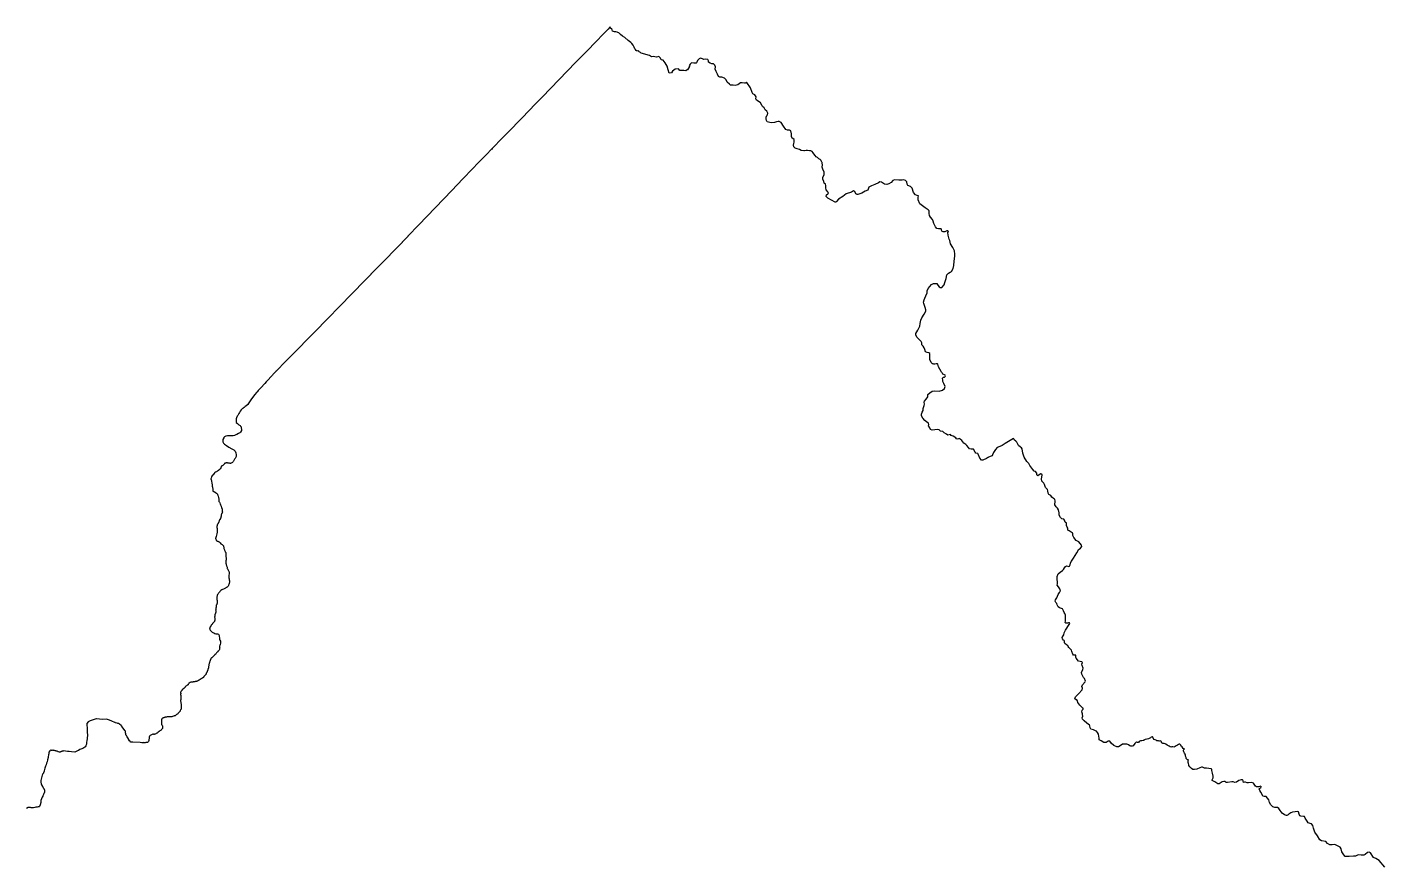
# Model space of a CAD drawing. Extents: x 6438959 to 7279357, y 1424492 to 2039161.
# Drawn here: x 6859158 to 7163569, y 1850929 to 2039161 of the extents above; entities that cross this region are included whole.
import ezdxf

# ---------------------------------------------------------------- set-up
doc = ezdxf.new("R2010")
doc.units = 21
doc.layers.add('COUNTY_BOUNDARY', color=40, linetype='Continuous')

msp = doc.modelspace()

# ---------------------------------------------------------------- linework, layer by layer
at = {"layer": 'COUNTY_BOUNDARY'}
msp.add_lwpolyline([(7163569, 1850888), (7162327, 1852331), (7161558, 1852792), (7161027, 1853014), (7160357, 1854052), (7160047, 1854205), (7159681, 1854137), (7159140, 1853673), (7158850, 1853520), (7158273, 1853558), (7157623, 1853642), (7156992, 1853348), (7156528, 1853290), (7155574, 1853246), (7154706, 1853217), (7154367, 1853613), (7153936, 1854314), (7153788, 1854984), (7153547, 1855346), (7152348, 1855921), (7151724, 1855847), (7151222, 1855849), (7150738, 1856170), (7150313, 1856589), (7149367, 1856778), (7149007, 1856979), (7148438, 1857860), (7147858, 1858705), (7147546, 1859567), (7147435, 1860201), (7147157, 1860599), (7146812, 1860678), (7146405, 1860829), (7146116, 1861177), (7145698, 1861854), (7145556, 1862206), (7145335, 1862226), (7144705, 1862284), (7144520, 1862390), (7144331, 1862729), (7144199, 1863239), (7144050, 1863358), (7142857, 1863215), (7142458, 1863013), (7142026, 1862703), (7141869, 1862598), (7141610, 1862472), (7141515, 1862426), (7141076, 1862572), (7140545, 1862928), (7140093, 1863542), (7139803, 1864025), (7139531, 1864203), (7138896, 1864253), (7138478, 1864380), (7137994, 1864811), (7137678, 1865342), (7137544, 1865962), (7137280, 1866348), (7136969, 1866672), (7136481, 1866663), (7136198, 1866781), (7136044, 1867157), (7135778, 1867688), (7135515, 1868026), (7135422, 1868390), (7135577, 1868588), (7135781, 1868738), (7135840, 1868873), (7135813, 1868995), (7135789, 1868970), (7135727, 1869018), (7135229, 1868863), (7135022, 1868847), (7134827, 1868843), (7134580, 1869022), (7134116, 1869661), (7133747, 1869825), (7132979, 1869762), (7132698, 1869782), (7132354, 1869898), (7132074, 1869880), (7131880, 1869841), (7131787, 1870205), (7131717, 1870333), (7131660, 1870434), (7131331, 1870441), (7130822, 1870249), (7130279, 1869946), (7129939, 1869855), (7129559, 1869982), (7129253, 1870013), (7128293, 1869838), (7128025, 1869809), (7127752, 1870036), (7127495, 1870044), (7127131, 1869952), (7126407, 1869524), (7126126, 1869532), (7125435, 1869971), (7124855, 1870265), (7124827, 1870448), (7125050, 1870915), (7125043, 1871245), (7124908, 1871901), (7124787, 1872497), (7124756, 1872814), (7124620, 1872921), (7123592, 1873061), (7123142, 1873029), (7122969, 1873111), (7122685, 1873289), (7122490, 1873286), (7122103, 1873096), (7121425, 1872852), (7120866, 1872720), (7120524, 1872763), (7120190, 1872977), (7119853, 1873361), (7119641, 1873669), (7119605, 1873805), (7119543, 1874076), (7119488, 1874304), (7119463, 1874494), (7119478, 1874732), (7119518, 1874885), (7119418, 1874927), (7119282, 1874979), (7119162, 1875103), (7119040, 1875208), (7118987, 1875456), (7118896, 1875730), (7118870, 1875949), (7118776, 1876219), (7118643, 1876425), (7118467, 1876685), (7118444, 1876901), (7118457, 1877121), (7118474, 1877250), (7118605, 1877303), (7118683, 1877343), (7118574, 1877367), (7118393, 1877398), (7118298, 1877431), (7118261, 1877632), (7118145, 1877818), (7118087, 1877881), (7118058, 1877912), (7117939, 1878009), (7117812, 1878200), (7117712, 1878333), (7117616, 1878439), (7117467, 1878433), (7117270, 1878346), (7117057, 1878206), (7116812, 1878066), (7116521, 1877875), (7116277, 1877793), (7116060, 1877832), (7115831, 1877847), (7115593, 1877786), (7115454, 1877830), (7115244, 1877960), (7115069, 1878062), (7114726, 1878230), (7114431, 1878446), (7114324, 1878538), (7114101, 1878547), (7113979, 1878553), (7113762, 1878560), (7113637, 1878645), (7113549, 1878795), (7113417, 1879033), (7113309, 1879162), (7113079, 1879116), (7112945, 1879107), (7112843, 1879187), (7112672, 1879168), (7112435, 1879157), (7112280, 1879294), (7112046, 1879395), (7111833, 1879490), (7111652, 1879741), (7111579, 1880000), (7111533, 1880087), (7111457, 1880082), (7111207, 1879994), (7111003, 1879870), (7110541, 1879595), (7110294, 1879557), (7110198, 1879529), (7109849, 1879445), (7109563, 1879309), (7109502, 1879280), (7109407, 1879235), (7109059, 1879151), (7108750, 1879144), (7108513, 1879033), (7108310, 1878832), (7108120, 1878836), (7107994, 1878857), (7107904, 1878868), (7107729, 1878814), (7107503, 1878600), (7107162, 1878089), (7106885, 1877959), (7106631, 1878016), (7106414, 1878063), (7106063, 1878277), (7105922, 1878363), (7105757, 1878464), (7105439, 1878454), (7105390, 1878453), (7105071, 1878431), (7104755, 1878410), (7104191, 1878027), (7103854, 1877834), (7103450, 1877822), (7102794, 1878095), (7102204, 1878628), (7101898, 1879083), (7101543, 1879109), (7101111, 1878803), (7100584, 1878837), (7099937, 1879208), (7099540, 1879416), (7099517, 1879807), (7099345, 1880693), (7099128, 1881029), (7098886, 1881364), (7098726, 1881420), (7098219, 1881613), (7097664, 1881780), (7097472, 1882068), (7097460, 1882507), (7097370, 1882663), (7096757, 1883134), (7096132, 1883628), (7095778, 1884009), (7095697, 1884300), (7095869, 1884721), (7095810, 1885061), (7095772, 1885209), (7095660, 1885643), (7095691, 1885953), (7095698, 1886023), (7095911, 1886298), (7095930, 1886469), (7095755, 1886611), (7095164, 1887180), (7094732, 1887766), (7094649, 1888118), (7094520, 1888358), (7094323, 1888401), (7094097, 1888602), (7094195, 1889021), (7094220, 1889047), (7094275, 1889104), (7094775, 1889621), (7094864, 1889713), (7095729, 1890618), (7095743, 1891009), (7095660, 1891361), (7095784, 1891719), (7096388, 1892433), (7096469, 1892582), (7096209, 1893149), (7096020, 1893339), (7095594, 1894133), (7095535, 1894522), (7095834, 1895202), (7095912, 1895461), (7095724, 1896079), (7095667, 1896346), (7095743, 1896702), (7095652, 1896895), (7094878, 1897007), (7094394, 1897713), (7094314, 1897943), (7094304, 1898297), (7094140, 1898475), (7093960, 1898348), (7093787, 1898416), (7093586, 1898606), (7093399, 1899174), (7093303, 1899514), (7093026, 1899823), (7092701, 1900070), (7092595, 1900360), (7092479, 1900540), (7092157, 1900714), (7091793, 1901021), (7091726, 1901251), (7091718, 1901519), (7091664, 1901701), (7091503, 1901770), (7091300, 1902057), (7091218, 1902335), (7091417, 1902683), (7091630, 1902922), (7091666, 1903399), (7091932, 1903957), (7092825, 1905254), (7092917, 1905489), (7092901, 1905623), (7092790, 1905644), (7092620, 1905602), (7092401, 1905547), (7092070, 1905574), (7091883, 1905715), (7091972, 1906035), (7091972, 1907343), (7091839, 1907717), (7091699, 1907909), (7091529, 1908307), (7091332, 1908790), (7091037, 1908830), (7090654, 1908990), (7090317, 1909224), (7090239, 1909393), (7090134, 1909646), (7089991, 1909935), (7089801, 1910162), (7089659, 1910451), (7089734, 1910807), (7090028, 1911268), (7090349, 1912011), (7090643, 1912435), (7090776, 1912701), (7090829, 1912807), (7090731, 1913219), (7090400, 1913686), (7090132, 1914106), (7090149, 1914375), (7090190, 1914657), (7090093, 1915510), (7090079, 1916010), (7090320, 1916579), (7090736, 1917007), (7091302, 1917341), (7091515, 1917580), (7091738, 1917928), (7091961, 1918253), (7092215, 1918382), (7092461, 1918329), (7092732, 1918251), (7092877, 1918304), (7092934, 1918477), (7093051, 1918659), (7093058, 1918984), (7093259, 1919363), (7093282, 1919408), (7093299, 1919437), (7093735, 1920111), (7094521, 1921301), (7094933, 1922114), (7094937, 1922119), (7094973, 1922142), (7095009, 1922164), (7095321, 1922358), (7095608, 1922742), (7095553, 1923072), (7094955, 1923796), (7094388, 1924080), (7093839, 1924781), (7093648, 1925206), (7093616, 1925695), (7093491, 1925816), (7092801, 1926220), (7092517, 1926398), (7092461, 1926814), (7092371, 1927082), (7092218, 1927434), (7092224, 1927790), (7092210, 1927949), (7091888, 1928225), (7091745, 1928675), (7091584, 1928856), (7091142, 1928946), (7090844, 1929235), (7090543, 1929732), (7090534, 1930283), (7090375, 1930978), (7090211, 1931306), (7089876, 1931619), (7089612, 1932092), (7089634, 1932925), (7089565, 1933353), (7089269, 1933506), (7089197, 1933570), (7088898, 1933831), (7088647, 1934206), (7088265, 1934382), (7088076, 1934722), (7088031, 1935224), (7087929, 1935504), (7087779, 1935685), (7087506, 1935949), (7087275, 1936631), (7087075, 1936909), (7086675, 1937417), (7086569, 1937905), (7086702, 1938728), (7086625, 1938959), (7086440, 1939017), (7086090, 1938815), (7085764, 1938576), (7085577, 1938781), (7085509, 1939209), (7085210, 1939534), (7084940, 1939615), (7084616, 1940026), (7083941, 1940932), (7083714, 1941333), (7083290, 1941827), (7082738, 1942736), (7082368, 1943636), (7082241, 1944663), (7082103, 1944869), (7081869, 1945024), (7081459, 1945384), (7081056, 1946099), (7080807, 1946376), (7080535, 1946604), (7080384, 1946871), (7080346, 1946919), (7078435, 1945831), (7077759, 1945365), (7077213, 1945172), (7076679, 1944954), (7076260, 1944468), (7075831, 1943799), (7075596, 1943292), (7075490, 1943070), (7075101, 1942928), (7074589, 1942657), (7074517, 1942619), (7074446, 1942581), (7074261, 1942483), (7073455, 1942065), (7073137, 1942096), (7072763, 1942530), (7072406, 1943455), (7072317, 1943612), (7071876, 1943690), (7071678, 1943858), (7071312, 1944550), (7071165, 1944596), (7070799, 1944553), (7070468, 1944657), (7070224, 1944912), (7069842, 1945383), (7069643, 1945624), (7069186, 1945885), (7068700, 1946476), (7068352, 1946777), (7068179, 1946920), (7067777, 1946827), (7067544, 1946897), (7067358, 1947089), (7066765, 1947446), (7066346, 1947659), (7066148, 1947839), (7065867, 1947797), (7065601, 1947695), (7065291, 1947910), (7064786, 1948195), (7064487, 1948495), (7063960, 1948596), (7063613, 1948896), (7063342, 1949002), (7062673, 1948880), (7062064, 1948783), (7061670, 1948997), (7061578, 1949338), (7061428, 1949531), (7061278, 1949724), (7061358, 1950056), (7061230, 1950396), (7060908, 1950623), (7060450, 1950958), (7060013, 1951526), (7059686, 1952058), (7059717, 1952401), (7059868, 1952857), (7060032, 1953227), (7060073, 1953668), (7060294, 1954321), (7060325, 1954639), (7060280, 1955092), (7060361, 1955338), (7060757, 1955773), (7061114, 1956269), (7061123, 1956489), (7061117, 1956832), (7061562, 1957207), (7062057, 1957546), (7062568, 1957653), (7063656, 1957574), (7064398, 1957783), (7064843, 1958145), (7064969, 1958637), (7064677, 1959292), (7064450, 1959704), (7064432, 1960010), (7064375, 1960462), (7064591, 1960698), (7064872, 1960678), (7065015, 1960853), (7065062, 1961000), (7064973, 1961170), (7064654, 1961287), (7064456, 1961393), (7064292, 1961644), (7064185, 1961806), (7064078, 1961969), (7064067, 1961986), (7063464, 1962979), (7063371, 1963616), (7063237, 1963698), (7062969, 1963695), (7062703, 1963630), (7062471, 1963640), (7062288, 1963674), (7062153, 1963696), (7061833, 1963961), (7061578, 1964641), (7061531, 1965287), (7061520, 1966007), (7061346, 1966175), (7060980, 1966207), (7060612, 1966397), (7060422, 1966883), (7060305, 1967296), (7060032, 1967622), (7059722, 1967984), (7059752, 1968424), (7059638, 1968715), (7059205, 1969076), (7058697, 1969618), (7058446, 1970115), (7058391, 1970480), (7058891, 1971220), (7059315, 1972141), (7059391, 1972740), (7059501, 1973461), (7059737, 1973964), (7060246, 1974850), (7060626, 1975502), (7060682, 1975796), (7060478, 1976354), (7060233, 1977205), (7060143, 1977533), (7060281, 1978048), (7060397, 1978391), (7060668, 1978945), (7060938, 1979583), (7060968, 1980023), (7061190, 1980599), (7061907, 1981451), (7062354, 1981677), (7062670, 1981706), (7063121, 1981712), (7063322, 1981324), (7063633, 1980913), (7063879, 1980794), (7064231, 1980836), (7064734, 1981379), (7064945, 1981907), (7065211, 1982826), (7065393, 1983609), (7065740, 1984004), (7066138, 1984254), (7066428, 1984416), (7066795, 1985056), (7066954, 1985766), (7066976, 1986718), (7067128, 1987843), (7067146, 1988283), (7067085, 1989027), (7066744, 1989778), (7066196, 1990552), (7066038, 1991319), (7065862, 1991646), (7065629, 1992534), (7065595, 1993095), (7065737, 1993378), (7065552, 1993509), (7065370, 1993507), (7064910, 1993281), (7064533, 1993276), (7064226, 1993394), (7064173, 1993710), (7064084, 1993929), (7063523, 1993934), (7063156, 1994063), (7062810, 1994388), (7062457, 1995115), (7062290, 1995687), (7062175, 1996027), (7061727, 1996594), (7061478, 1996921), (7061434, 1997371), (7061413, 1997969), (7061153, 1998198), (7060512, 1998690), (7059304, 1999576), (7058925, 2000462), (7058964, 2001061), (7058984, 2001317), (7058691, 2001399), (7058322, 2001589), (7057900, 2002096), (7057556, 2003031), (7057245, 2003442), (7056644, 2003691), (7056482, 2003981), (7056401, 2004480), (7056079, 2004794), (7055712, 2004911), (7055347, 2004881), (7055079, 2004878), (7054568, 2004859), (7053628, 2004955), (7053289, 2004817), (7052859, 2004335), (7052339, 2004060), (7051904, 2003870), (7051415, 2003986), (7050726, 2004392), (7050372, 2004484), (7050070, 2004285), (7049235, 2003920), (7048473, 2003605), (7047894, 2003280), (7047673, 2002593), (7047031, 2002390), (7046271, 2001928), (7045411, 2001623), (7045240, 2001670), (7044970, 2001825), (7044755, 2002322), (7044460, 2002452), (7043953, 2002201), (7042765, 2001831), (7042068, 2001212), (7041068, 2000576), (7040625, 2000070), (7040517, 1999958), (7040310, 1999931), (7038676, 2000849), (7038329, 2001235), (7038409, 2001578), (7038709, 2001814), (7038841, 2001962), (7038703, 2002228), (7038342, 2002675), (7038213, 2003174), (7038230, 2003638), (7038139, 2003966), (7037856, 2004182), (7037752, 2004596), (7037561, 2005093), (7037531, 2005471), (7037849, 2006134), (7037865, 2006635), (7037537, 2007326), (7037397, 2007763), (7037510, 2008314), (7037425, 2008671), (7037374, 2008779), (7037373, 2008852), (7037313, 2008924), (7037201, 2009165), (7037163, 2009249), (7036927, 2009463), (7036662, 2009677), (7036367, 2009927), (7036074, 2010104), (7035867, 2010355), (7035541, 2010750), (7035391, 2011003), (7035184, 2011254), (7034832, 2011430), (7034600, 2011426), (7034106, 2011527), (7033845, 2011486), (7033469, 2011406), (7033266, 2011403), (7032800, 2011504), (7032713, 2011541), (7032304, 2011714), (7031836, 2011888), (7031369, 2012062), (7031045, 2012348), (7031010, 2012711), (7031062, 2013076), (7031114, 2013405), (7031134, 2013951), (7030868, 2014202), (7030664, 2014271), (7030571, 2014634), (7030560, 2015253), (7030404, 2015905), (7030053, 2016045), (7029647, 2016074), (7029296, 2016214), (7028732, 2016969), (7028225, 2017761), (7027785, 2018045), (7027525, 2018004), (7027207, 2017926), (7026717, 2017772), (7025992, 2017723), (7025351, 2017894), (7025089, 2017963), (7024940, 2018215), (7024818, 2018577), (7024840, 2018978), (7025008, 2019345), (7025121, 2019493), (7025260, 2019859), (7024991, 2020292), (7024637, 2020650), (7024369, 2021082), (7024045, 2021368), (7023894, 2021693), (7023595, 2022234), (7023039, 2022552), (7022716, 2022766), (7022565, 2023127), (7022616, 2023529), (7022318, 2023997), (7021880, 2024208), (7021729, 2024533), (7021306, 2025546), (7020532, 2026734), (7020504, 2026734), (7020474, 2026733), (7020330, 2026694), (7020157, 2026619), (7019984, 2026579), (7019460, 2026680), (7019083, 2026673), (7018481, 2026263), (7017934, 2026071), (7017440, 2026136), (7016888, 2026163), (7016653, 2026378), (7016123, 2026842), (7015883, 2027348), (7015499, 2027742), (7014888, 2027914), (7014723, 2027940), (7014481, 2027980), (7014159, 2028120), (7013920, 2028590), (7013648, 2029204), (7013408, 2029710), (7013486, 2030258), (7013335, 2030619), (7013040, 2030906), (7012691, 2030973), (7012283, 2031075), (7011960, 2031325), (7011927, 2031579), (7011776, 2031941), (7011311, 2032006), (7010907, 2031926), (7010586, 2032030), (7010120, 2032205), (7009861, 2032055), (7009490, 2031721), (7009209, 2031170), (7009125, 2031105), (7009066, 2031059), (7008631, 2031088), (7008078, 2031188), (7007822, 2030892), (7007625, 2030525), (7007628, 2030379), (7007431, 2029976), (7007206, 2029608), (7007143, 2029560), (7006862, 2029347), (7006367, 2029448), (7005468, 2029470), (7005173, 2029829), (7004420, 2029781), (7003877, 2029298), (7003651, 2028931), (7003131, 2028813), (7002887, 2029574), (7002641, 2030407), (7002224, 2031129), (7001779, 2031741), (7001771, 2031742), (7001717, 2031750), (7001663, 2031758), (7001343, 2031806), (7001134, 2032204), (7000779, 2032598), (7000231, 2032444), (6999883, 2032475), (6999504, 2032614), (6999129, 2032499), (6998718, 2032784), (6996855, 2033300), (6996796, 2033335), (6996649, 2033479), (6996414, 2033657), (6996296, 2033764), (6996237, 2033836), (6996093, 2033786), (6995947, 2033817), (6995789, 2033869), (6995714, 2033901), (6995553, 2034135), (6995418, 2034333), (6995268, 2034658), (6995058, 2035092), (6994704, 2035487), (6994497, 2035702), (6993939, 2036203), (6993175, 2036846), (6992677, 2037166), (6992178, 2037522), (6991972, 2037737), (6991854, 2037881), (6991563, 2037986), (6991416, 2038056), (6991126, 2038088), (6990836, 2038120), (6990661, 2038190), (6990369, 2038295), (6990307, 2038549), (6990247, 2038693), (6989982, 2038944), (6989923, 2039052), (6989893, 2039088), (6989892, 2039161), (6989806, 2039123), (6989399, 2038703), (6988889, 2038177), (6986139, 2035341), (6986112, 2035313), (6985222, 2034395), (6985063, 2034231), (6985005, 2034172), (6984866, 2034028), (6982203, 2031282), (6974617, 2023465), (6973141, 2021945), (6971651, 2020411), (6970119, 2018833), (6970057, 2018769), (6969466, 2018160), (6967507, 2016143), (6967104, 2015730), (6966853, 2015472), (6965529, 2014109), (6963667, 2012193), (6963576, 2012100), (6963528, 2012051), (6963502, 2012023), (6963405, 2011924), (6963253, 2011768), (6963213, 2011726), (6962196, 2010681), (6961557, 2010023), (6960233, 2008661), (6960003, 2008424), (6959312, 2007714), (6959081, 2007478), (6959069, 2007464), (6959031, 2007425), (6959018, 2007412), (6958584, 2006958), (6957282, 2005596), (6956848, 2005142), (6954387, 2002568), (6947001, 1994846), (6944538, 1992272), (6944519, 1992253), (6944274, 1992000), (6943478, 1991183), (6943227, 1990926), (6943213, 1990911), (6942616, 1990299), (6941427, 1989079), (6940826, 1988462), (6940229, 1987850), (6939431, 1987030), (6937035, 1984574), (6936236, 1983754), (6936219, 1983738), (6935218, 1982711), (6934747, 1982229), (6932163, 1979579), (6931144, 1978536), (6930936, 1978322), (6930311, 1977681), (6930103, 1977468), (6929220, 1976563), (6926570, 1973849), (6926171, 1973441), (6925687, 1972944), (6925442, 1972694), (6924708, 1971942), (6924463, 1971691), (6917420, 1964550), (6917162, 1964287), (6914978, 1962047), (6914925, 1961992), (6914872, 1961938), (6914828, 1961893), (6914596, 1961655), (6914377, 1961431), (6914320, 1961373), (6914274, 1961325), (6914227, 1961277), (6914225, 1961274), (6914217, 1961266), (6914215, 1961263), (6914140, 1961181), (6914066, 1961099), (6913919, 1960936), (6913030, 1959956), (6912834, 1959740), (6912733, 1959630), (6912435, 1959300), (6911539, 1958312), (6911371, 1958127), (6911240, 1957983), (6911125, 1957856), (6911105, 1957834), (6910970, 1957686), (6910778, 1957474), (6910755, 1957449), (6910663, 1957347), (6910622, 1957301), (6910144, 1956773), (6909328, 1955640), (6908890, 1954980), (6908639, 1954602), (6908444, 1954393), (6908408, 1954354), (6908052, 1954095), (6907847, 1953934), (6907765, 1953870), (6907495, 1953703), (6907429, 1953663), (6907140, 1953393), (6906913, 1953093), (6906740, 1952802), (6906591, 1952541), (6906444, 1952250), (6906369, 1952134), (6906257, 1951959), (6906094, 1951609), (6906055, 1951365), (6906048, 1951318), (6906025, 1951178), (6906017, 1951132), (6906016, 1950934), (6906003, 1950681), (6906019, 1950565), (6906313, 1950295), (6906636, 1950049), (6906886, 1949844), (6907003, 1949748), (6907146, 1949533), (6907187, 1948736), (6906961, 1948353), (6906812, 1948251), (6906577, 1948091), (6906142, 1947865), (6906133, 1947860), (6905963, 1947785), (6905629, 1947636), (6905379, 1947584), (6905128, 1947532), (6904603, 1947556), (6904583, 1947555), (6904338, 1947543), (6904093, 1947532), (6904078, 1947531), (6903737, 1947453), (6903431, 1947345), (6903252, 1947150), (6903236, 1947133), (6903042, 1946742), (6903039, 1946212), (6903206, 1945938), (6903413, 1945688), (6903856, 1945380), (6904375, 1945037), (6905046, 1944647), (6905357, 1944477), (6905508, 1944395), (6905788, 1944122), (6905936, 1943748), (6906051, 1943279), (6906050, 1943263), (6906005, 1942904), (6905861, 1942613), (6905850, 1942596), (6905765, 1942455), (6905681, 1942314), (6905679, 1942309), (6905673, 1942295), (6905671, 1942291), (6905669, 1942285), (6905597, 1942179), (6905486, 1942008), (6905403, 1941880), (6905339, 1941778), (6905267, 1941678), (6905204, 1941576), (6905069, 1941504), (6904931, 1941442), (6904854, 1941395), (6904769, 1941357), (6904676, 1941355), (6904506, 1941393), (6904442, 1941420), (6904410, 1941427), (6904328, 1941427), (6904215, 1941454), (6904145, 1941454), (6904056, 1941472), (6903970, 1941479), (6903880, 1941493), (6903839, 1941492), (6903805, 1941486), (6903735, 1941449), (6903690, 1941426), (6903633, 1941453), (6903539, 1941439), (6903510, 1941420), (6903474, 1941393), (6903431, 1941344), (6903386, 1941287), (6903358, 1941245), (6903319, 1941180), (6903252, 1941086), (6903123, 1940957), (6903022, 1940875), (6902953, 1940843), (6902864, 1940821), (6902785, 1940823), (6902708, 1940774), (6902686, 1940680), (6902662, 1940568), (6902643, 1940535), (6902616, 1940490), (6902628, 1940455), (6902616, 1940417), (6902577, 1940390), (6902409, 1940127), (6902375, 1940088), (6902333, 1940039), (6902235, 1939935), (6902152, 1939901), (6902121, 1939869), (6902092, 1939811), (6901827, 1939606), (6901722, 1939526), (6901591, 1939466), (6901338, 1939393), (6901238, 1939331), (6901002, 1939008), (6900830, 1938827), (6900748, 1938763), (6900561, 1938513), (6900498, 1938358), (6900390, 1938095), (6900347, 1937894), (6900366, 1937799), (6900376, 1937775), (6900417, 1937736), (6900624, 1936539), (6900632, 1936495), (6900665, 1936303), (6900674, 1936227), (6900693, 1936109), (6900738, 1935916), (6900763, 1935772), (6900777, 1935685), (6900782, 1935248), (6900798, 1935212), (6900822, 1935168), (6900910, 1935084), (6900977, 1935068), (6901057, 1935049), (6901097, 1935023), (6901122, 1935010), (6901211, 1934965), (6901264, 1934920), (6901339, 1934870), (6901369, 1934863), (6901404, 1934855), (6901444, 1934803), (6901472, 1934787), (6901521, 1934737), (6901545, 1934717), (6901640, 1934669), (6901681, 1934642), (6901710, 1934615), (6901777, 1934516), (6901813, 1934453), (6901859, 1934337), (6901907, 1934234), (6901953, 1934119), (6901973, 1934041), (6902054, 1933725), (6902142, 1933385), (6902141, 1933321), (6902136, 1933230), (6902139, 1933111), (6902134, 1933042), (6902137, 1932969), (6902136, 1932933), (6902140, 1932899), (6902153, 1932857), (6902168, 1932827), (6902213, 1932758), (6902287, 1932654), (6902354, 1932515), (6902433, 1932242), (6902472, 1932150), (6902507, 1932070), (6902629, 1931789), (6902769, 1931411), (6902778, 1931368), (6902780, 1931335), (6902794, 1931299), (6902843, 1931211), (6902865, 1931180), (6902878, 1931090), (6902903, 1930896), (6902895, 1930802), (6902883, 1930664), (6902907, 1930637), (6902885, 1930604), (6902897, 1930563), (6902919, 1930511), (6902929, 1930475), (6902930, 1930443), (6902900, 1930376), (6902846, 1930243), (6902762, 1930032), (6902757, 1930019), (6902741, 1929981), (6902667, 1929815), (6902644, 1929765), (6902632, 1929737), (6902629, 1929691), (6902634, 1929575), (6902636, 1929495), (6902602, 1929428), (6902592, 1929393), (6902595, 1929332), (6902590, 1929251), (6902570, 1929170), (6902528, 1929081), (6902480, 1928998), (6902372, 1928828), (6902338, 1928774), (6902299, 1928723), (6902273, 1928676), (6902245, 1928614), (6902218, 1928530), (6902203, 1928417), (6902169, 1928286), (6902128, 1928174), (6902087, 1928107), (6902046, 1928033), (6901960, 1927914), (6901930, 1927866), (6901892, 1927807), (6901848, 1927728), (6901804, 1927648), (6901784, 1927577), (6901759, 1927486), (6901759, 1927432), (6901728, 1927374), (6901707, 1927323), (6901708, 1927291), (6901694, 1927201), (6901697, 1926973), (6901734, 1926764), (6901739, 1926630), (6901730, 1926580), (6901731, 1926494), (6901758, 1926358), (6901766, 1926284), (6901749, 1926223), (6901751, 1925990), (6901748, 1925966), (6901702, 1925593), (6901525, 1924967), (6901513, 1924942), (6901503, 1924920), (6901501, 1924917), (6901484, 1924897), (6901476, 1924874), (6901450, 1924777), (6901449, 1924773), (6901449, 1924724), (6901439, 1924648), (6901422, 1924595), (6901420, 1924517), (6901448, 1924476), (6901459, 1924452), (6901486, 1924373), (6901506, 1924209), (6901525, 1924175), (6901607, 1924103), (6901630, 1924065), (6901685, 1923999), (6901717, 1923973), (6901760, 1923955), (6901836, 1923936), (6901850, 1923933), (6901936, 1923916), (6902058, 1923859), (6902131, 1923811), (6902204, 1923750), (6902417, 1923541), (6902611, 1923373), (6902647, 1923356), (6902684, 1923325), (6902747, 1923295), (6902852, 1923224), (6903068, 1923025), (6903124, 1922944), (6903159, 1922871), (6903166, 1922799), (6903212, 1922710), (6903259, 1922554), (6903268, 1922492), (6903261, 1922420), (6903250, 1922329), (6903271, 1922283), (6903376, 1921998), (6903422, 1921911), (6903469, 1921799), (6903495, 1921767), (6903511, 1921735), (6903545, 1921635), (6903552, 1921586), (6903573, 1921540), (6903674, 1921384), (6903701, 1921319), (6903708, 1921279), (6903691, 1921198), (6903679, 1921164), (6903681, 1921124), (6903707, 1921030), (6903715, 1920981), (6903727, 1920843), (6903730, 1920732), (6903731, 1920711), (6903719, 1920593), (6903723, 1920516), (6903725, 1920401), (6903725, 1920395), (6903746, 1920294), (6903765, 1920175), (6903764, 1920095), (6903784, 1920004), (6903786, 1919931), (6903785, 1919924), (6903770, 1919855), (6903757, 1919767), (6903746, 1919704), (6903729, 1919581), (6903726, 1919481), (6903731, 1919341), (6903718, 1919181), (6903727, 1919035), (6903763, 1918811), (6903765, 1918795), (6903813, 1918604), (6903856, 1918454), (6903878, 1918372), (6903918, 1918262), (6903972, 1918080), (6903983, 1918000), (6904020, 1917836), (6904040, 1917779), (6904062, 1917747), (6904101, 1917698), (6904166, 1917604), (6904211, 1917535), (6904243, 1917481), (6904256, 1917460), (6904330, 1917305), (6904369, 1917181), (6904445, 1917038), (6904454, 1917005), (6904464, 1916898), (6904451, 1916850), (6904444, 1916684), (6904406, 1916268), (6904406, 1916199), (6904398, 1916031), (6904406, 1915961), (6904413, 1915783), (6904412, 1915637), (6904418, 1915571), (6904447, 1915386), (6904465, 1915292), (6904484, 1915222), (6904500, 1915106), (6904513, 1915051), (6904523, 1914993), (6904516, 1914785), (6904512, 1914705), (6904478, 1914522), (6904435, 1914373), (6904399, 1914287), (6904366, 1914208), (6904332, 1914108), (6904280, 1913998), (6904194, 1913835), (6904105, 1913728), (6904014, 1913655), (6903874, 1913558), (6903808, 1913519), (6903704, 1913449), (6903645, 1913426), (6903365, 1913280), (6903183, 1913183), (6902989, 1913090), (6902812, 1913017), (6902616, 1912910), (6902593, 1912895), (6902576, 1912885), (6902487, 1912777), (6902414, 1912704), (6902363, 1912641), (6902258, 1912503), (6902225, 1912450), (6902198, 1912402), (6902094, 1912273), (6902003, 1912165), (6901873, 1912004), (6901808, 1911915), (6901779, 1911851), (6901746, 1911745), (6901728, 1911623), (6901685, 1911493), (6901662, 1911123), (6901666, 1911029), (6901701, 1910909), (6901708, 1910805), (6901726, 1910697), (6901724, 1910543), (6901735, 1910477), (6901748, 1910419), (6901746, 1910313), (6901737, 1910223), (6901750, 1910161), (6901757, 1910067), (6901759, 1909982), (6901741, 1909929), (6901666, 1909859), (6901659, 1909801), (6901651, 1909765), (6901608, 1909680), (6901571, 1909623), (6901530, 1909580), (6901524, 1909559), (6901515, 1909488), (6901516, 1909377), (6901527, 1909313), (6901517, 1909199), (6901502, 1909090), (6901482, 1908964), (6901429, 1908569), (6901427, 1908539), (6901422, 1908460), (6901427, 1908388), (6901447, 1908225), (6901451, 1908159), (6901447, 1908065), (6901431, 1907941), (6901413, 1907862), (6901381, 1907755), (6901329, 1907646), (6901283, 1907561), (6901270, 1907491), (6901228, 1907171), (6901204, 1907038), (6901191, 1906954), (6901197, 1906924), (6901221, 1906776), (6901218, 1906669), (6901250, 1906451), (6901252, 1906437), (6901233, 1906327), (6901229, 1906160), (6901198, 1906052), (6901158, 1905949), (6901038, 1905788), (6900974, 1905715), (6900929, 1905681), (6900791, 1905560), (6900728, 1905491), (6900680, 1905418), (6900618, 1905327), (6900577, 1905263), (6900542, 1905206), (6900494, 1905147), (6900417, 1905064), (6900370, 1904994), (6900329, 1904917), (6900313, 1904880), (6900302, 1904856), (6900271, 1904793), (6900266, 1904784), (6900255, 1904740), (6900134, 1904641), (6900118, 1904601), (6900114, 1904579), (6900107, 1904541), (6900096, 1904480), (6900094, 1904471), (6900089, 1904443), (6900087, 1904435), (6900081, 1904402), (6900076, 1904372), (6900082, 1904301), (6900085, 1904267), (6900090, 1904218), (6900122, 1904133), (6900199, 1904008), (6900251, 1903922), (6900412, 1903733), (6900603, 1903554), (6900759, 1903453), (6900790, 1903433), (6900987, 1903358), (6901220, 1903254), (6901434, 1903185), (6901529, 1903183), (6901658, 1903181), (6901840, 1903146), (6902072, 1903051), (6902146, 1902961), (6902226, 1902783), (6902247, 1902681), (6902270, 1902111), (6902312, 1901934), (6902392, 1901732), (6902486, 1901499), (6902524, 1901269), (6902524, 1901153), (6902551, 1901066), (6902547, 1901049), (6902534, 1900996), (6902530, 1900979), (6902516, 1900923), (6902407, 1900795), (6902352, 1900541), (6902336, 1900510), (6902289, 1900414), (6902276, 1900299), (6902298, 1900238), (6902373, 1900129), (6902316, 1900107), (6902300, 1899986), (6902281, 1899824), (6902280, 1899803), (6902266, 1899670), (6902237, 1899531), (6902194, 1899474), (6902161, 1899417), (6902059, 1899363), (6901984, 1899300), (6901946, 1899257), (6901925, 1899229), (6901884, 1899164), (6901858, 1899131), (6901807, 1899078), (6901736, 1899043), (6901623, 1898921), (6901505, 1898764), (6901393, 1898600), (6901358, 1898546), (6901274, 1898496), (6901213, 1898465), (6901160, 1898422), (6901152, 1898403), (6901092, 1898335), (6901011, 1898249), (6900921, 1898129), (6900857, 1898054), (6900804, 1898009), (6900654, 1897874), (6900553, 1897792), (6900503, 1897748), (6900450, 1897698), (6900375, 1897615), (6900346, 1897588), (6900332, 1897565), (6900309, 1897489), (6900287, 1897432), (6900254, 1897364), (6900224, 1897270), (6900189, 1897191), (6900167, 1897135), (6900138, 1897074), (6900132, 1897047), (6900125, 1896984), (6900111, 1896935), (6900069, 1896795), (6900066, 1896749), (6900037, 1896669), (6899991, 1896557), (6899971, 1896496), (6899954, 1896420), (6899926, 1896312), (6899887, 1896175), (6899890, 1896147), (6899879, 1896049), (6899859, 1895969), (6899849, 1895850), (6899846, 1895708), (6899841, 1895626), (6899834, 1895591), (6899831, 1895578), (6899827, 1895540), (6899818, 1895512), (6899803, 1895491), (6899794, 1895479), (6899782, 1895466), (6899763, 1895444), (6899734, 1895382), (6899720, 1895357), (6899711, 1895305), (6899705, 1895240), (6899696, 1895183), (6899636, 1895022), (6899618, 1894980), (6899603, 1894913), (6899532, 1894732), (6899488, 1894650), (6899461, 1894562), (6899446, 1894524), (6899356, 1894400), (6899321, 1894322), (6899307, 1894292), (6899288, 1894246), (6899280, 1894213), (6899261, 1894147), (6899214, 1894058), (6899174, 1894022), (6899158, 1893990), (6899088, 1893913), (6898996, 1893816), (6898910, 1893742), (6898853, 1893683), (6898820, 1893632), (6898782, 1893580), (6898720, 1893480), (6898662, 1893399), (6898576, 1893314), (6898508, 1893272), (6898342, 1893163), (6898306, 1893142), (6898246, 1893118), (6898151, 1893055), (6897922, 1892934), (6897825, 1892877), (6897796, 1892848), (6897770, 1892816), (6897732, 1892797), (6897640, 1892749), (6897593, 1892728), (6897541, 1892707), (6897503, 1892686), (6897456, 1892649), (6897367, 1892586), (6897296, 1892548), (6897240, 1892530), (6897206, 1892521), (6897130, 1892496), (6897004, 1892463), (6896865, 1892445), (6896736, 1892420), (6896728, 1892420), (6896706, 1892421), (6896589, 1892397), (6896431, 1892383), (6896363, 1892383), (6896275, 1892353), (6896145, 1892321), (6896096, 1892317), (6896060, 1892321), (6895990, 1892331), (6895942, 1892343), (6895890, 1892336), (6895856, 1892327), (6895705, 1892264), (6895613, 1892219), (6895472, 1892133), (6895426, 1892094), (6895334, 1891985), (6895296, 1891893), (6895278, 1891858), (6895272, 1891822), (6895241, 1891759), (6895194, 1891708), (6895148, 1891673), (6895075, 1891644), (6895053, 1891630), (6894974, 1891551), (6894920, 1891515), (6894762, 1891443), (6894749, 1891438), (6894674, 1891389), (6894603, 1891309), (6894554, 1891244), (6894516, 1891159), (6894501, 1891101), (6894465, 1891062), (6894389, 1891001), (6894358, 1890984), (6894313, 1890956), (6894290, 1890932), (6894222, 1890853), (6894019, 1890670), (6893933, 1890600), (6893902, 1890565), (6893815, 1890490), (6893758, 1890427), (6893728, 1890382), (6893615, 1890229), (6893599, 1890145), (6893569, 1889995), (6893573, 1889931), (6893585, 1889837), (6893581, 1889707), (6893554, 1889617), (6893560, 1889525), (6893579, 1889415), (6893597, 1889227), (6893603, 1889109), (6893613, 1889037), (6893624, 1888836), (6893633, 1888792), (6893628, 1888687), (6893603, 1888423), (6893558, 1888206), (6893560, 1888126), (6893572, 1888039), (6893587, 1887937), (6893606, 1887835), (6893611, 1887753), (6893617, 1887707), (6893631, 1887587), (6893659, 1887468), (6893672, 1887228), (6893664, 1887109), (6893666, 1886960), (6893680, 1886664), (6893692, 1886572), (6893703, 1886497), (6893705, 1886422), (6893695, 1886380), (6893662, 1886312), (6893630, 1886251), (6893600, 1886167), (6893573, 1886100), (6893488, 1885947), (6893438, 1885845), (6893401, 1885780), (6893322, 1885659), (6893278, 1885605), (6893146, 1885462), (6893105, 1885429), (6893037, 1885366), (6892915, 1885262), (6892810, 1885177), (6892765, 1885136), (6892682, 1885091), (6892626, 1885054), (6892570, 1885011), (6892498, 1884929), (6892444, 1884876), (6892391, 1884827), (6892355, 1884811), (6892285, 1884798), (6892184, 1884767), (6892116, 1884750), (6892028, 1884708), (6891998, 1884694), (6891767, 1884623), (6891587, 1884587), (6891528, 1884571), (6891400, 1884573), (6891339, 1884581), (6891152, 1884580), (6891072, 1884572), (6890996, 1884576), (6890900, 1884573), (6890810, 1884573), (6890728, 1884578), (6890660, 1884570), (6890564, 1884554), (6890380, 1884516), (6890263, 1884484), (6890198, 1884457), (6890171, 1884453), (6890124, 1884448), (6890006, 1884413), (6889913, 1884392), (6889873, 1884385), (6889816, 1884362), (6889651, 1884307), (6889586, 1884285), (6889478, 1884228), (6889421, 1884184), (6889354, 1884111), (6889322, 1884054), (6889303, 1883982), (6889276, 1883918), (6889271, 1883844), (6889273, 1883742), (6889264, 1883691), (6889263, 1883625), (6889259, 1883541), (6889262, 1883491), (6889255, 1883407), (6889267, 1883340), (6889266, 1883265), (6889277, 1883194), (6889284, 1882944), (6889293, 1882884), (6889293, 1882872), (6889317, 1882814), (6889355, 1882741), (6889396, 1882684), (6889500, 1882466), (6889523, 1882380), (6889530, 1882305), (6889529, 1882214), (6889519, 1882074), (6889521, 1882004), (6889501, 1881927), (6889445, 1881860), (6889359, 1881749), (6889324, 1881724), (6889296, 1881696), (6889232, 1881642), (6889189, 1881609), (6889100, 1881517), (6888898, 1881384), (6888815, 1881330), (6888728, 1881300), (6888565, 1881139), (6888479, 1881043), (6888333, 1880919), (6888212, 1880873), (6888084, 1880832), (6888057, 1880824), (6887974, 1880762), (6887854, 1880687), (6887756, 1880680), (6887702, 1880667), (6887674, 1880651), (6887627, 1880617), (6887599, 1880618), (6887573, 1880620), (6887513, 1880633), (6887470, 1880650), (6887303, 1880651), (6887160, 1880591), (6887001, 1880514), (6886776, 1880342), (6886622, 1880231), (6886574, 1880161), (6886542, 1880115), (6886546, 1879987), (6886513, 1879777), (6886500, 1879671), (6886496, 1879638), (6886476, 1879480), (6886465, 1879387), (6886460, 1879350), (6886414, 1879267), (6886350, 1879041), (6886311, 1878970), (6886188, 1878849), (6886110, 1878821), (6886062, 1878804), (6885909, 1878778), (6885862, 1878770), (6885747, 1878809), (6885595, 1878746), (6885563, 1878738), (6885511, 1878726), (6885376, 1878727), (6885339, 1878739), (6885231, 1878774), (6885083, 1878763), (6885004, 1878733), (6884854, 1878749), (6884468, 1878773), (6882857, 1878879), (6882354, 1878912), (6882320, 1878914), (6882311, 1878930), (6882285, 1878973), (6882226, 1879068), (6882178, 1879149), (6882142, 1879208), (6881912, 1879586), (6881895, 1879614), (6881603, 1880055), (6881567, 1880109), (6881531, 1880164), (6881411, 1880345), (6881293, 1880521), (6881287, 1880530), (6881285, 1880545), (6881262, 1880728), (6881260, 1880738), (6881233, 1880938), (6881216, 1881067), (6881198, 1881196), (6881180, 1881328), (6881052, 1881507), (6880451, 1882348), (6880436, 1882369), (6880341, 1882476), (6880286, 1882539), (6880230, 1882602), (6879885, 1882919), (6879688, 1883028), (6879479, 1883088), (6879324, 1883133), (6878973, 1883243), (6878897, 1883267), (6878822, 1883290), (6878786, 1883301), (6878160, 1883572), (6877598, 1883815), (6877174, 1883946), (6876899, 1884031), (6876043, 1883967), (6874677, 1884091), (6874645, 1884083), (6874400, 1884022), (6874155, 1883961), (6873942, 1883908), (6873257, 1883654), (6872843, 1883442), (6872575, 1883055), (6872558, 1882770), (6872624, 1882027), (6872634, 1881913), (6872618, 1881229), (6872635, 1880947), (6872657, 1880592), (6872603, 1879596), (6872548, 1879252), (6872479, 1878813), (6872433, 1878559), (6872374, 1878237), (6872293, 1878088), (6872134, 1877797), (6872107, 1877747), (6871618, 1877457), (6870994, 1877245), (6870680, 1877028), (6870456, 1876927), (6870319, 1876866), (6869832, 1876664), (6869136, 1876728), (6868553, 1876782), (6868216, 1876813), (6867296, 1876898), (6867280, 1876894), (6867231, 1876884), (6867215, 1876881), (6867113, 1876861), (6867019, 1876837), (6867006, 1876834), (6866907, 1876806), (6866901, 1876804), (6866827, 1876805), (6866755, 1876756), (6866699, 1876727), (6866651, 1876697), (6866606, 1876624), (6866547, 1876619), (6866459, 1876618), (6866380, 1876624), (6866199, 1876686), (6866103, 1876739), (6866077, 1876746), (6866034, 1876766), (6866027, 1876769), (6865918, 1876836), (6865836, 1876865), (6865769, 1876869), (6865736, 1876880), (6865699, 1876892), (6865566, 1876922), (6865450, 1876934), (6865407, 1876938), (6865305, 1876982), (6865100, 1877044), (6864989, 1877052), (6864886, 1877049), (6864798, 1877034), (6864675, 1877039), (6864592, 1877045), (6864527, 1877050), (6864476, 1877055), (6864307, 1877008), (6864229, 1876961), (6864027, 1876657), (6864015, 1876296), (6863935, 1876023), (6863897, 1875624), (6863886, 1875565), (6863860, 1875433), (6863710, 1874938), (6863699, 1874823), (6863671, 1874540), (6863620, 1874451), (6863598, 1874299), (6863519, 1874136), (6863421, 1873773), (6863300, 1873473), (6863183, 1873271), (6863100, 1873082), (6862940, 1872432), (6862939, 1872277), (6862906, 1872207), (6862853, 1871984), (6862810, 1871903), (6862712, 1871818), (6862635, 1871723), (6862605, 1871611), (6862530, 1871474), (6862463, 1871189), (6862451, 1871158), (6862338, 1870875), (6862319, 1870604), (6862248, 1870263), (6862254, 1870082), (6862204, 1869965), (6862228, 1869826), (6862264, 1869709), (6862274, 1869613), (6862283, 1869531), (6862306, 1869458), (6862389, 1869329), (6862581, 1868964), (6862613, 1868887), (6862639, 1868846), (6862651, 1868827), (6862705, 1868743), (6862728, 1868709), (6862760, 1868654), (6862794, 1868597), (6862830, 1868563), (6862901, 1868470), (6862924, 1868434), (6862966, 1868371), (6862987, 1868336), (6862998, 1868302), (6863008, 1868268), (6863024, 1868227), (6863037, 1868182), (6863057, 1868128), (6863065, 1868062), (6863077, 1867936), (6863073, 1867874), (6863075, 1867760), (6863077, 1867734), (6863072, 1867684), (6863054, 1867640), (6863029, 1867587), (6863009, 1867541), (6862990, 1867484), (6862928, 1867389), (6862914, 1867340), (6862887, 1867276), (6862832, 1867199), (6862815, 1867159), (6862684, 1866868), (6862640, 1866804), (6862528, 1866520), (6862519, 1866498), (6862474, 1866377), (6862360, 1866190), (6862346, 1866087), (6862315, 1866018), (6862258, 1865833), (6862244, 1865711), (6862219, 1865497), (6862193, 1865383), (6862062, 1864796), (6861941, 1864488), (6861910, 1864460), (6861854, 1864410), (6861769, 1864375), (6861661, 1864363), (6861373, 1864332), (6861354, 1864331), (6861288, 1864328), (6861138, 1864280), (6860891, 1864235), (6860616, 1864149), (6860227, 1864135), (6860040, 1864188), (6859880, 1864217), (6859782, 1864235), (6859690, 1864237), (6859587, 1864259), (6859351, 1864239), (6858991, 1864027)], dxfattribs=at)

doc.saveas('drawing.dxf')
